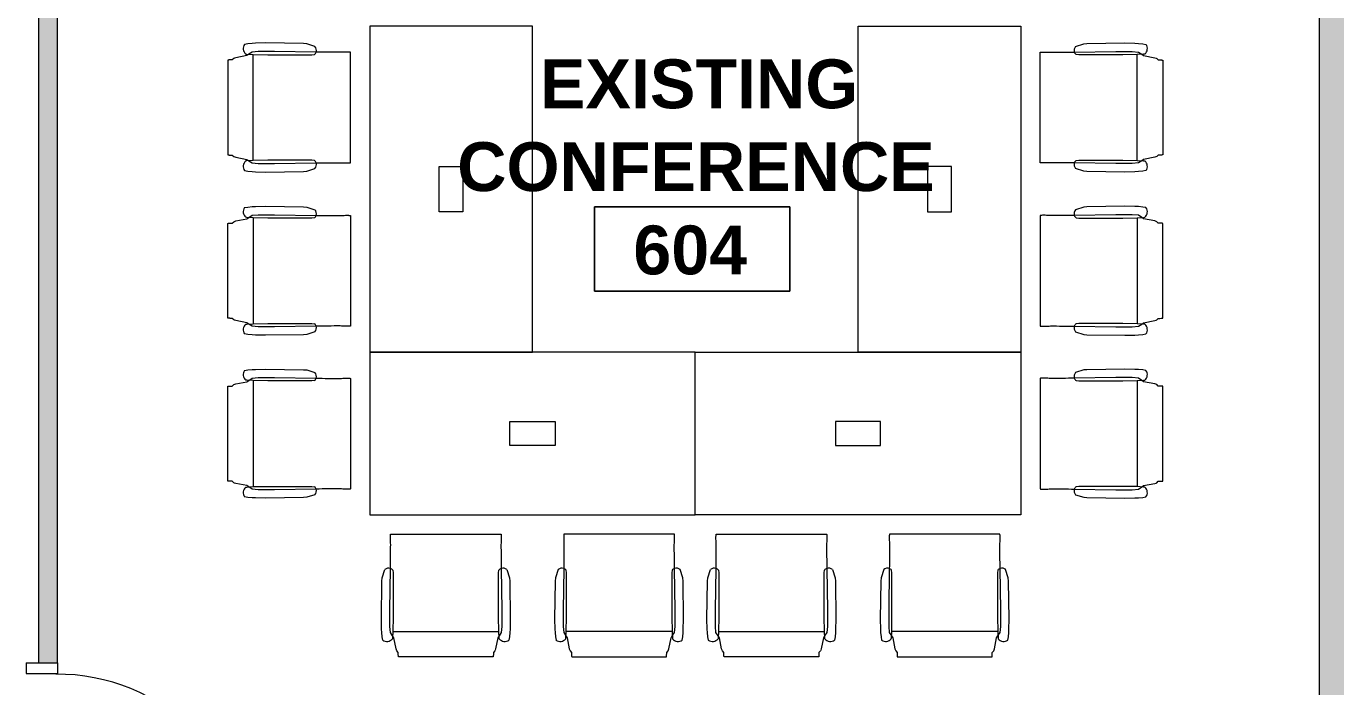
# Model space of a CAD drawing. Header units: inches. Extents: x 385 to 2249, y -1773 to -36.
# Drawn here: x 974.5 to 1215.8, y -1357.9 to -1236.3 of the extents above; entities that cross this region are included whole.
import ezdxf

# ---------------------------------------------------------------- set-up
doc = ezdxf.new("R2010")
doc.units = ezdxf.units.IN
doc.header["$MEASUREMENT"] = 0
for name, color, linetype, lineweight in [('A-AREA-IDEN', 2, 'Continuous', 9), ('A-DOOR', 31, 'Continuous', 13), ('A-DOOR-FRAM', 31, 'Continuous', 20), ('A-WALL', 113, 'Continuous', 13), ('A-WALL-PATT', 111, 'Continuous', 13), ('I-FURN', 30, 'Continuous', 9), ('I-FURN-PNLS', 30, 'Continuous', 9), ('I-WALL', 2, 'Continuous', 13)]:
    doc.layers.add(name, color=color, linetype=linetype, lineweight=lineweight)
doc.styles.add('Swis721 Lt BT_B', font='', dxfattribs={"height": 9})
doc.styles.get('Swis721 Lt BT_B').set_extended_font_data('Swis721 Lt BT', bold=True)

# ---------------------------------------------------------------- blocks, each defined once
blk = doc.blocks.new('Single Flush - OTJ_SOLIDFLUSH_ALUM-5772014-Level 6 POWER _ SIGNAL')
at = {"layer": 'A-DOOR', "color": 8, "lineweight": 20}
for p, q in [((-7.42, 27.07), (-8.65, 25.84)), ((17.91, 1.75), (-7.42, 27.07)), ((-8.65, 25.84), (16.67, 0.51)), ((16.67, 0.51), (17.91, 1.75))]:
    blk.add_line(p, q, dxfattribs=at)
at = {"layer": 'A-DOOR', "lineweight": 9}
blk.add_arc((17.91, 1.75), 35.81, 135, 180.5, dxfattribs=at)
at = {"layer": 'A-DOOR-FRAM', "color": 8}
for p, q in [((-20, -4), (-20, 1.75)), ((-20, 1.75), (-18, 1.75)), ((-18, -4), (-18, 1.75)), ((18, -4), (18, 1.75)), ((18, 1.75), (20, 1.75)), ((20, -4), (20, 1.75)), ((-20, -4), (-18, -4)), ((18, -4), (20, -4))]:
    blk.add_line(p, q, dxfattribs=at)
blk = doc.blocks.new('F - CONF TABLE _6 SQUARE-16 CHAIRS_ - F - CONF TABLE _6 SQUARE-16 CHAIRS_-5403623-Level 6 POWER _ SIGNAL')
at = {"layer": 'I-FURN'}
for p, q in [((-82.45, -3.23), (-83.06, -3.34)), ((-81.68, -3.16), (-82.45, -3.23)), ((-81.68, -4.76), (-82.28, -5.16)), ((-81.03, -3.13), (-81.68, -3.16)), ((-80.52, -4.65), (-81.68, -4.76)), ((-79.17, -3.08), (-81.03, -3.13)), ((-77.52, -4.65), (-80.52, -4.65)), ((-72.17, -3.18), (-79.17, -3.08)), ((-69.85, -4.76), (-77.52, -4.65)), ((-71.58, -3.24), (-72.17, -3.18)), ((-70.08, -3.73), (-71.58, -3.24)), ((-63.53, -25.14), (-63.53, -4.8)), ((63.53, -25.14), (63.53, -4.8)), ((69.85, -4.76), (77.52, -4.65)), ((70.08, -3.73), (71.58, -3.24)), ((71.58, -3.24), (72.17, -3.18)), ((72.17, -3.18), (79.17, -3.08)), ((77.52, -4.65), (80.52, -4.65)), ((79.17, -3.08), (81.03, -3.13)), ((80.52, -4.65), (81.68, -4.76)), ((81.03, -3.13), (81.68, -3.16)), ((81.68, -3.16), (82.45, -3.23)), ((81.68, -4.76), (82.28, -5.16)), ((82.45, -3.23), (83.06, -3.34)), ((-86.16, -6.25), (-86.16, -23.68)), ((-85.06, -5.94), (-85.32, -6.2)), ((-84.92, -5.87), (-85.06, -5.94)), ((-84.68, -5.79), (-84.92, -5.87)), ((-82.61, -5.39), (-84.68, -5.79)), ((-82.84, -5.12), (-82.61, -5.14)), ((-82.61, -5.14), (-81.45, -5.21)), ((-82.28, -5.16), (-82.61, -5.39)), ((-81.45, -5.21), (-78.77, -5.25)), ((-81.45, -24.73), (-81.45, -5.21)), ((-78.77, -5.25), (-70.68, -5.25)), ((-70.68, -5.25), (-70.18, -5.19)), ((70.68, -5.25), (70.18, -5.19)), ((78.77, -5.25), (70.68, -5.25)), ((81.45, -5.21), (78.77, -5.25)), ((82.61, -5.14), (81.45, -5.21)), ((81.45, -24.73), (81.45, -5.21)), ((82.28, -5.16), (82.61, -5.39)), ((82.84, -5.12), (82.61, -5.14)), ((82.61, -5.39), (84.68, -5.79)), ((84.68, -5.79), (84.92, -5.87)), ((84.92, -5.87), (85.06, -5.94)), ((85.06, -5.94), (85.32, -6.2)), ((86.16, -6.25), (86.16, -23.68)), ((-85.32, -23.74), (-85.06, -23.99)), ((-85.06, -23.99), (-84.68, -24.14)), ((85.06, -23.99), (84.68, -24.14)), ((85.32, -23.74), (85.06, -23.99)), ((-84.68, -24.14), (-82.61, -24.54)), ((-82.61, -24.79), (-82.84, -24.81)), ((-82.61, -24.54), (-82.28, -24.77)), ((-81.45, -24.73), (-82.61, -24.79)), ((-82.28, -24.77), (-81.68, -25.18)), ((-81.68, -25.18), (-80.52, -25.28)), ((-78.77, -24.68), (-81.45, -24.73)), ((-80.52, -25.28), (-77.52, -25.28)), ((-70.68, -24.68), (-78.77, -24.68)), ((-77.52, -25.28), (-69.85, -25.17)), ((-71.58, -26.69), (-70.08, -26.2)), ((-70.18, -24.74), (-70.68, -24.68)), ((77.52, -25.28), (69.85, -25.17)), ((71.58, -26.69), (70.08, -26.2)), ((70.18, -24.74), (70.68, -24.68)), ((70.68, -24.68), (78.77, -24.68)), ((80.52, -25.28), (77.52, -25.28)), ((78.77, -24.68), (81.45, -24.73)), ((81.68, -25.18), (80.52, -25.28)), ((81.45, -24.73), (82.61, -24.79)), ((82.28, -24.77), (81.68, -25.18)), ((82.61, -24.54), (82.28, -24.77)), ((84.68, -24.14), (82.61, -24.54)), ((82.61, -24.79), (82.84, -24.81)), ((-83.06, -26.59), (-82.45, -26.7)), ((-82.45, -26.7), (-81.68, -26.77)), ((-81.68, -26.77), (-81.03, -26.8)), ((-81.03, -26.8), (-79.17, -26.85)), ((-79.17, -26.85), (-72.17, -26.75)), ((-72.17, -26.75), (-71.58, -26.69)), ((72.17, -26.75), (71.58, -26.69)), ((79.17, -26.85), (72.17, -26.75)), ((81.03, -26.8), (79.17, -26.85)), ((81.68, -26.77), (81.03, -26.8)), ((82.45, -26.7), (81.68, -26.77)), ((83.06, -26.59), (82.45, -26.7)), ((-83.06, -33.41), (-82.45, -33.3)), ((-82.45, -33.3), (-81.68, -33.23)), ((-81.68, -33.23), (-81.03, -33.2)), ((-81.03, -33.2), (-79.17, -33.15)), ((-79.17, -33.15), (-72.17, -33.25)), ((-72.17, -33.25), (-71.58, -33.31)), ((-71.58, -33.31), (-70.08, -33.8)), ((71.58, -33.31), (70.08, -33.8)), ((72.17, -33.25), (71.58, -33.31)), ((79.17, -33.15), (72.17, -33.25)), ((81.03, -33.2), (79.17, -33.15)), ((81.68, -33.23), (81.03, -33.2)), ((82.45, -33.3), (81.68, -33.23)), ((83.06, -33.41), (82.45, -33.3)), ((-85.32, -36.26), (-85.06, -36.01)), ((-85.06, -36.01), (-84.68, -35.86)), ((-84.68, -35.86), (-82.61, -35.46)), ((-82.61, -35.21), (-82.84, -35.19)), ((-81.45, -35.27), (-82.61, -35.21)), ((-82.61, -35.46), (-82.28, -35.23)), ((-82.28, -35.23), (-81.68, -34.82)), ((-81.68, -34.82), (-80.52, -34.72)), ((-78.77, -35.32), (-81.45, -35.27)), ((-81.45, -35.27), (-81.45, -54.79)), ((-80.52, -34.72), (-77.52, -34.72)), ((-70.68, -35.32), (-78.77, -35.32)), ((-77.52, -34.72), (-69.85, -34.83)), ((-70.18, -35.26), (-70.68, -35.32)), ((-63.53, -34.86), (-63.53, -55.2)), ((63.53, -34.86), (63.53, -55.2)), ((77.52, -34.72), (69.85, -34.83)), ((70.18, -35.26), (70.68, -35.32)), ((70.68, -35.32), (78.77, -35.32)), ((80.52, -34.72), (77.52, -34.72)), ((78.77, -35.32), (81.45, -35.27)), ((81.68, -34.82), (80.52, -34.72)), ((81.45, -35.27), (82.61, -35.21)), ((81.45, -35.27), (81.45, -54.79)), ((82.28, -35.23), (81.68, -34.82)), ((82.61, -35.46), (82.28, -35.23)), ((82.61, -35.21), (82.84, -35.19)), ((84.68, -35.86), (82.61, -35.46)), ((85.06, -36.01), (84.68, -35.86)), ((85.32, -36.26), (85.06, -36.01)), ((-86.16, -53.75), (-86.16, -36.32)), ((86.16, -53.75), (86.16, -36.32)), ((-85.06, -54.06), (-85.32, -53.8)), ((-84.92, -54.13), (-85.06, -54.06)), ((-84.68, -54.21), (-84.92, -54.13)), ((-82.61, -54.61), (-84.68, -54.21)), ((-82.84, -54.88), (-82.61, -54.86)), ((-82.28, -54.84), (-82.61, -54.61)), ((-82.61, -54.86), (-81.45, -54.79)), ((-81.68, -55.24), (-82.28, -54.84)), ((-80.52, -55.35), (-81.68, -55.24)), ((-81.45, -54.79), (-78.77, -54.75)), ((-77.52, -55.35), (-80.52, -55.35)), ((-78.77, -54.75), (-70.68, -54.75)), ((-69.85, -55.24), (-77.52, -55.35)), ((-70.68, -54.75), (-70.18, -54.81)), ((69.85, -55.24), (77.52, -55.35)), ((70.68, -54.75), (70.18, -54.81)), ((78.77, -54.75), (70.68, -54.75)), ((77.52, -55.35), (80.52, -55.35)), ((81.45, -54.79), (78.77, -54.75)), ((80.52, -55.35), (81.68, -55.24)), ((82.61, -54.86), (81.45, -54.79)), ((81.68, -55.24), (82.28, -54.84)), ((82.28, -54.84), (82.61, -54.61)), ((82.61, -54.61), (84.68, -54.21)), ((82.84, -54.88), (82.61, -54.86)), ((84.68, -54.21), (84.92, -54.13)), ((84.92, -54.13), (85.06, -54.06)), ((85.06, -54.06), (85.32, -53.8)), ((-82.45, -56.77), (-83.06, -56.66)), ((-81.68, -56.84), (-82.45, -56.77)), ((-81.03, -56.87), (-81.68, -56.84)), ((-79.17, -56.92), (-81.03, -56.87)), ((-72.17, -56.82), (-79.17, -56.92)), ((-71.58, -56.76), (-72.17, -56.82)), ((-70.08, -56.27), (-71.58, -56.76)), ((70.08, -56.27), (71.58, -56.76)), ((71.58, -56.76), (72.17, -56.82)), ((72.17, -56.82), (79.17, -56.92)), ((79.17, -56.92), (81.03, -56.87)), ((81.03, -56.87), (81.68, -56.84)), ((81.68, -56.84), (82.45, -56.77)), ((82.45, -56.77), (83.06, -56.66)), ((-83.06, -63.41), (-82.45, -63.3)), ((-82.45, -63.3), (-81.68, -63.23)), ((-82.28, -65.23), (-81.68, -64.82)), ((-81.68, -63.23), (-81.03, -63.2)), ((-81.68, -64.82), (-80.52, -64.72)), ((-81.03, -63.2), (-79.17, -63.15)), ((-80.52, -64.72), (-77.52, -64.72)), ((-79.17, -63.15), (-72.17, -63.25)), ((-77.52, -64.72), (-69.85, -64.83)), ((-72.17, -63.25), (-71.58, -63.31)), ((-71.58, -63.31), (-70.08, -63.8)), ((-63.53, -64.86), (-63.53, -85.2)), ((63.53, -64.86), (63.53, -85.2)), ((77.52, -64.72), (69.85, -64.83)), ((71.58, -63.31), (70.08, -63.8)), ((72.17, -63.25), (71.58, -63.31)), ((79.17, -63.15), (72.17, -63.25)), ((80.52, -64.72), (77.52, -64.72)), ((81.03, -63.2), (79.17, -63.15)), ((81.68, -64.82), (80.52, -64.72)), ((81.68, -63.23), (81.03, -63.2)), ((82.45, -63.3), (81.68, -63.23)), ((82.28, -65.23), (81.68, -64.82)), ((83.06, -63.41), (82.45, -63.3)), ((-86.16, -83.75), (-86.16, -66.32)), ((-85.32, -66.26), (-85.06, -66.01)), ((-85.06, -66.01), (-84.68, -65.86)), ((-84.68, -65.86), (-82.61, -65.46)), ((-82.61, -65.21), (-82.84, -65.19)), ((-81.45, -65.27), (-82.61, -65.21)), ((-82.61, -65.46), (-82.28, -65.23)), ((-78.77, -65.32), (-81.45, -65.27)), ((-81.45, -65.27), (-81.45, -84.79)), ((-70.68, -65.32), (-78.77, -65.32)), ((-70.18, -65.26), (-70.68, -65.32)), ((70.18, -65.26), (70.68, -65.32)), ((70.68, -65.32), (78.77, -65.32)), ((78.77, -65.32), (81.45, -65.27)), ((81.45, -65.27), (82.61, -65.21)), ((81.45, -65.27), (81.45, -84.79)), ((82.61, -65.46), (82.28, -65.23)), ((82.61, -65.21), (82.84, -65.19)), ((84.68, -65.86), (82.61, -65.46)), ((85.06, -66.01), (84.68, -65.86)), ((85.32, -66.26), (85.06, -66.01)), ((86.16, -83.75), (86.16, -66.32)), ((-85.06, -84.06), (-85.32, -83.8)), ((-84.92, -84.13), (-85.06, -84.06)), ((-84.68, -84.21), (-84.92, -84.13)), ((-82.61, -84.61), (-84.68, -84.21)), ((82.61, -84.61), (84.68, -84.21)), ((84.68, -84.21), (84.92, -84.13)), ((84.92, -84.13), (85.06, -84.06)), ((85.06, -84.06), (85.32, -83.8)), ((-82.45, -86.77), (-83.06, -86.66)), ((-82.84, -84.88), (-82.61, -84.86)), ((-82.28, -84.84), (-82.61, -84.61)), ((-82.61, -84.86), (-81.45, -84.79)), ((-81.68, -86.84), (-82.45, -86.77)), ((-81.68, -85.24), (-82.28, -84.84)), ((-80.52, -85.35), (-81.68, -85.24)), ((-81.03, -86.87), (-81.68, -86.84)), ((-81.45, -84.79), (-78.77, -84.75)), ((-79.17, -86.92), (-81.03, -86.87)), ((-77.52, -85.35), (-80.52, -85.35)), ((-72.17, -86.82), (-79.17, -86.92)), ((-78.77, -84.75), (-70.68, -84.75)), ((-69.85, -85.24), (-77.52, -85.35)), ((-71.58, -86.76), (-72.17, -86.82)), ((-70.08, -86.27), (-71.58, -86.76)), ((-70.68, -84.75), (-70.18, -84.81)), ((69.85, -85.24), (77.52, -85.35)), ((70.08, -86.27), (71.58, -86.76)), ((70.68, -84.75), (70.18, -84.81)), ((78.77, -84.75), (70.68, -84.75)), ((71.58, -86.76), (72.17, -86.82)), ((72.17, -86.82), (79.17, -86.92)), ((77.52, -85.35), (80.52, -85.35)), ((81.45, -84.79), (78.77, -84.75)), ((79.17, -86.92), (81.03, -86.87)), ((80.52, -85.35), (81.68, -85.24)), ((81.03, -86.87), (81.68, -86.84)), ((82.61, -84.86), (81.45, -84.79)), ((81.68, -85.24), (82.28, -84.84)), ((81.68, -86.84), (82.45, -86.77)), ((82.28, -84.84), (82.61, -84.61)), ((82.45, -86.77), (83.06, -86.66)), ((82.84, -84.88), (82.61, -84.86)), ((-56.14, -93.53), (-35.8, -93.53)), ((-3.86, -93.53), (-24.2, -93.53)), ((3.86, -93.53), (24.2, -93.53)), ((56.14, -93.53), (35.8, -93.53)), ((-57.69, -101.58), (-57.2, -100.08)), ((-56.28, -107.52), (-56.17, -99.85)), ((-55.74, -100.18), (-55.68, -100.68)), ((-55.68, -100.68), (-55.68, -108.77)), ((-36.25, -100.68), (-36.19, -100.18)), ((-36.25, -108.77), (-36.25, -100.68)), ((-35.76, -99.85), (-35.65, -107.52)), ((-34.73, -100.08), (-34.24, -101.58)), ((-25.27, -100.08), (-25.76, -101.58)), ((-24.24, -99.85), (-24.35, -107.52)), ((-23.75, -100.68), (-23.81, -100.18)), ((-23.75, -108.77), (-23.75, -100.68)), ((-4.26, -100.18), (-4.32, -100.68)), ((-4.32, -100.68), (-4.32, -108.77)), ((-3.72, -107.52), (-3.83, -99.85)), ((-2.31, -101.58), (-2.8, -100.08)), ((2.31, -101.58), (2.8, -100.08)), ((3.72, -107.52), (3.83, -99.85)), ((4.26, -100.18), (4.32, -100.68)), ((4.32, -100.68), (4.32, -108.77)), ((23.75, -100.68), (23.81, -100.18)), ((23.75, -108.77), (23.75, -100.68)), ((24.24, -99.85), (24.35, -107.52)), ((25.27, -100.08), (25.76, -101.58)), ((34.73, -100.08), (34.24, -101.58)), ((35.76, -99.85), (35.65, -107.52)), ((36.25, -100.68), (36.19, -100.18)), ((36.25, -108.77), (36.25, -100.68)), ((55.74, -100.18), (55.68, -100.68)), ((55.68, -100.68), (55.68, -108.77)), ((56.28, -107.52), (56.17, -99.85)), ((57.69, -101.58), (57.2, -100.08)), ((-57.85, -109.17), (-57.75, -102.17)), ((-57.75, -102.17), (-57.69, -101.58)), ((-34.24, -101.58), (-34.18, -102.17)), ((-34.18, -102.17), (-34.08, -109.17)), ((-25.82, -102.17), (-25.92, -109.17)), ((-25.76, -101.58), (-25.82, -102.17)), ((-2.25, -102.17), (-2.31, -101.58)), ((-2.15, -109.17), (-2.25, -102.17)), ((2.15, -109.17), (2.25, -102.17)), ((2.25, -102.17), (2.31, -101.58)), ((25.76, -101.58), (25.82, -102.17)), ((25.82, -102.17), (25.92, -109.17)), ((34.18, -102.17), (34.08, -109.17)), ((34.24, -101.58), (34.18, -102.17)), ((57.75, -102.17), (57.69, -101.58)), ((57.85, -109.17), (57.75, -102.17)), ((-56.28, -110.52), (-56.28, -107.52)), ((-35.65, -107.52), (-35.65, -110.52)), ((-24.35, -107.52), (-24.35, -110.52)), ((-3.72, -110.52), (-3.72, -107.52)), ((3.72, -110.52), (3.72, -107.52)), ((24.35, -107.52), (24.35, -110.52)), ((35.65, -107.52), (35.65, -110.52)), ((56.28, -110.52), (56.28, -107.52)), ((-57.8, -111.03), (-57.85, -109.17)), ((-56.18, -111.68), (-56.28, -110.52)), ((-55.68, -108.77), (-55.73, -111.45)), ((-36.21, -111.45), (-36.25, -108.77)), ((-35.65, -110.52), (-35.76, -111.68)), ((-34.08, -109.17), (-34.13, -111.03)), ((-25.92, -109.17), (-25.87, -111.03)), ((-24.35, -110.52), (-24.24, -111.68)), ((-23.79, -111.45), (-23.75, -108.77)), ((-4.32, -108.77), (-4.27, -111.45)), ((-3.82, -111.68), (-3.72, -110.52)), ((-2.2, -111.03), (-2.15, -109.17)), ((2.2, -111.03), (2.15, -109.17)), ((3.82, -111.68), (3.72, -110.52)), ((4.32, -108.77), (4.27, -111.45)), ((23.79, -111.45), (23.75, -108.77)), ((24.35, -110.52), (24.24, -111.68)), ((25.92, -109.17), (25.87, -111.03)), ((34.08, -109.17), (34.13, -111.03)), ((35.65, -110.52), (35.76, -111.68)), ((36.21, -111.45), (36.25, -108.77)), ((55.68, -108.77), (55.73, -111.45)), ((56.18, -111.68), (56.28, -110.52)), ((57.8, -111.03), (57.85, -109.17)), ((-57.77, -111.68), (-57.8, -111.03)), ((-57.7, -112.45), (-57.77, -111.68)), ((-57.59, -113.06), (-57.7, -112.45)), ((-55.77, -112.28), (-56.18, -111.68)), ((-55.79, -112.61), (-55.81, -112.84)), ((-55.73, -111.45), (-55.79, -112.61)), ((-55.54, -112.61), (-55.77, -112.28)), ((-55.73, -111.45), (-36.21, -111.45)), ((-55.14, -114.68), (-55.54, -112.61)), ((-36.39, -112.61), (-36.79, -114.68)), ((-36.16, -112.28), (-36.39, -112.61)), ((-36.14, -112.61), (-36.21, -111.45)), ((-35.76, -111.68), (-36.16, -112.28)), ((-36.12, -112.84), (-36.14, -112.61)), ((-34.23, -112.45), (-34.34, -113.06)), ((-34.16, -111.68), (-34.23, -112.45)), ((-34.13, -111.03), (-34.16, -111.68)), ((-25.87, -111.03), (-25.84, -111.68)), ((-25.84, -111.68), (-25.77, -112.45)), ((-25.77, -112.45), (-25.66, -113.06)), ((-24.24, -111.68), (-23.84, -112.28)), ((-23.88, -112.84), (-23.86, -112.61)), ((-23.86, -112.61), (-23.79, -111.45)), ((-23.84, -112.28), (-23.61, -112.61)), ((-4.27, -111.45), (-23.79, -111.45)), ((-23.61, -112.61), (-23.21, -114.68)), ((-4.86, -114.68), (-4.46, -112.61)), ((-4.46, -112.61), (-4.23, -112.28)), ((-4.27, -111.45), (-4.21, -112.61)), ((-4.23, -112.28), (-3.82, -111.68)), ((-4.21, -112.61), (-4.19, -112.84)), ((-2.41, -113.06), (-2.3, -112.45)), ((-2.3, -112.45), (-2.23, -111.68)), ((-2.23, -111.68), (-2.2, -111.03)), ((2.23, -111.68), (2.2, -111.03)), ((2.3, -112.45), (2.23, -111.68)), ((2.41, -113.06), (2.3, -112.45)), ((4.23, -112.28), (3.82, -111.68)), ((4.21, -112.61), (4.19, -112.84)), ((4.27, -111.45), (4.21, -112.61)), ((4.46, -112.61), (4.23, -112.28)), ((4.27, -111.45), (23.79, -111.45)), ((4.86, -114.68), (4.46, -112.61)), ((23.61, -112.61), (23.21, -114.68)), ((23.84, -112.28), (23.61, -112.61)), ((23.86, -112.61), (23.79, -111.45)), ((24.24, -111.68), (23.84, -112.28)), ((23.88, -112.84), (23.86, -112.61)), ((25.77, -112.45), (25.66, -113.06)), ((25.84, -111.68), (25.77, -112.45)), ((25.87, -111.03), (25.84, -111.68)), ((34.13, -111.03), (34.16, -111.68)), ((34.16, -111.68), (34.23, -112.45)), ((34.23, -112.45), (34.34, -113.06)), ((35.76, -111.68), (36.16, -112.28)), ((36.12, -112.84), (36.14, -112.61)), ((36.14, -112.61), (36.21, -111.45)), ((36.16, -112.28), (36.39, -112.61)), ((55.73, -111.45), (36.21, -111.45)), ((36.39, -112.61), (36.79, -114.68)), ((55.14, -114.68), (55.54, -112.61)), ((55.54, -112.61), (55.77, -112.28)), ((55.73, -111.45), (55.79, -112.61)), ((55.77, -112.28), (56.18, -111.68)), ((55.79, -112.61), (55.81, -112.84)), ((57.59, -113.06), (57.7, -112.45)), ((57.7, -112.45), (57.77, -111.68)), ((57.77, -111.68), (57.8, -111.03)), ((-54.99, -115.06), (-55.14, -114.68)), ((-54.74, -115.32), (-54.99, -115.06)), ((-36.94, -115.06), (-37.2, -115.32)), ((-36.87, -114.92), (-36.94, -115.06)), ((-36.79, -114.68), (-36.87, -114.92)), ((-23.21, -114.68), (-23.13, -114.92)), ((-23.13, -114.92), (-23.06, -115.06)), ((-23.06, -115.06), (-22.8, -115.32)), ((-5.26, -115.32), (-5.01, -115.06)), ((-5.01, -115.06), (-4.86, -114.68)), ((5.01, -115.06), (4.86, -114.68)), ((5.26, -115.32), (5.01, -115.06)), ((23.06, -115.06), (22.8, -115.32)), ((23.13, -114.92), (23.06, -115.06)), ((23.21, -114.68), (23.13, -114.92)), ((36.79, -114.68), (36.87, -114.92)), ((36.87, -114.92), (36.94, -115.06)), ((36.94, -115.06), (37.2, -115.32)), ((54.74, -115.32), (54.99, -115.06)), ((54.99, -115.06), (55.14, -114.68)), ((-37.25, -116.16), (-54.68, -116.16)), ((-22.75, -116.16), (-5.32, -116.16)), ((22.75, -116.16), (5.32, -116.16)), ((37.25, -116.16), (54.68, -116.16))]:
    blk.add_line(p, q, dxfattribs=at)
for centre, radius, start, end in [((-81.99, -4.11), 1.32, 144.065, 229.935), ((-70.6, -4.53), 0.781, 302.3218, 343.1534), ((-70.93, -4.45), 1.12, 343.9109, 40.257), ((70.93, -4.45), 1.12, 139.743, 196.0891), ((70.6, -4.53), 0.781, 196.8466, 237.6782), ((81.99, -4.11), 1.32, 310.065, 35.935), ((-81.99, -25.82), 1.32, 130.065, 215.935), ((-70.6, -25.4), 0.781, 16.8466, 57.6782), ((-70.93, -25.48), 1.12, 319.743, 16.0891), ((70.93, -25.48), 1.12, 163.9109, 220.257), ((70.6, -25.4), 0.781, 122.3218, 163.1534), ((81.99, -25.82), 1.32, 324.065, 49.935), ((-81.99, -34.18), 1.32, 144.065, 229.935), ((81.99, -34.18), 1.32, 310.065, 35.935), ((-70.6, -34.6), 0.781, 302.3218, 343.1534), ((-70.93, -34.52), 1.12, 343.9109, 40.257), ((70.93, -34.52), 1.12, 139.743, 196.0891), ((70.6, -34.6), 0.781, 196.8466, 237.6782), ((-81.99, -55.89), 1.32, 130.065, 215.935), ((-70.6, -55.47), 0.781, 16.8466, 57.6782), ((-70.93, -55.55), 1.12, 319.743, 16.0891), ((70.93, -55.55), 1.12, 163.9109, 220.257), ((70.6, -55.47), 0.781, 122.3218, 163.1534), ((81.99, -55.89), 1.32, 324.065, 49.935), ((-81.99, -64.18), 1.32, 144.065, 229.935), ((-70.6, -64.6), 0.781, 302.3218, 343.1534), ((-70.93, -64.52), 1.12, 343.9109, 40.257), ((70.93, -64.52), 1.12, 139.743, 196.0891), ((70.6, -64.6), 0.781, 196.8466, 237.6782), ((81.99, -64.18), 1.32, 310.065, 35.935), ((-81.99, -85.89), 1.32, 130.065, 215.935), ((-70.6, -85.47), 0.781, 16.8466, 57.6782), ((-70.93, -85.55), 1.12, 319.743, 16.0891), ((70.93, -85.55), 1.12, 163.9109, 220.257), ((70.6, -85.47), 0.781, 122.3218, 163.1534), ((81.99, -85.89), 1.32, 324.065, 49.935), ((-56.48, -100.93), 1.12, 73.9109, 130.257), ((-56.4, -100.6), 0.781, 32.3218, 73.1534), ((-35.53, -100.6), 0.781, 106.8466, 147.6782), ((-35.45, -100.93), 1.12, 49.743, 106.0891), ((-24.55, -100.93), 1.12, 73.9109, 130.257), ((-24.47, -100.6), 0.781, 32.3218, 73.1534), ((-3.6, -100.6), 0.781, 106.8466, 147.6782), ((-3.52, -100.93), 1.12, 49.743, 106.0891), ((3.52, -100.93), 1.12, 73.9109, 130.257), ((3.6, -100.6), 0.781, 32.3218, 73.1534), ((24.47, -100.6), 0.781, 106.8466, 147.6782), ((24.55, -100.93), 1.12, 49.743, 106.0891), ((35.45, -100.93), 1.12, 73.9109, 130.257), ((35.53, -100.6), 0.781, 32.3218, 73.1534), ((56.4, -100.6), 0.781, 106.8466, 147.6782), ((56.48, -100.93), 1.12, 49.743, 106.0891), ((-56.82, -111.99), 1.32, 234.065, 319.935), ((-35.11, -111.99), 1.32, 220.065, 305.935), ((-24.89, -111.99), 1.32, 234.065, 319.935), ((-3.18, -111.99), 1.32, 220.065, 305.935), ((3.18, -111.99), 1.32, 234.065, 319.935), ((24.89, -111.99), 1.32, 220.065, 305.935), ((35.11, -111.99), 1.32, 234.065, 319.935), ((56.82, -111.99), 1.32, 220.065, 305.935)]:
    blk.add_arc(centre, radius, start, end, dxfattribs=at)
for points in [[(-65.44, -4.8), (-66.18, -4.8), (-67.66, -4.79), (-69.12, -4.77), (-69.85, -4.76)], [(-64.47, -4.75), (-64.63, -4.76), (-64.96, -4.77), (-65.28, -4.79), (-65.44, -4.8)], [(64.47, -4.75), (64.63, -4.76), (64.96, -4.77), (65.28, -4.79), (65.44, -4.8)], [(65.44, -4.8), (66.18, -4.8), (67.66, -4.79), (69.12, -4.77), (69.85, -4.76)], [(-69.85, -25.17), (-69.12, -25.16), (-67.66, -25.15), (-66.18, -25.14), (-65.44, -25.13)], [(-65.44, -25.13), (-65.28, -25.14), (-64.96, -25.16), (-64.63, -25.17), (-64.47, -25.18)], [(65.44, -25.13), (65.28, -25.14), (64.96, -25.16), (64.63, -25.17), (64.47, -25.18)], [(69.85, -25.17), (69.12, -25.16), (67.66, -25.15), (66.18, -25.14), (65.44, -25.13)], [(-69.85, -34.83), (-69.12, -34.84), (-67.66, -34.85), (-66.18, -34.86), (-65.44, -34.87)], [(-65.44, -34.87), (-65.28, -34.86), (-64.96, -34.84), (-64.63, -34.83), (-64.47, -34.82)], [(65.44, -34.87), (65.28, -34.86), (64.96, -34.84), (64.63, -34.83), (64.47, -34.82)], [(69.85, -34.83), (69.12, -34.84), (67.66, -34.85), (66.18, -34.86), (65.44, -34.87)], [(-65.44, -55.2), (-66.18, -55.2), (-67.66, -55.21), (-69.12, -55.23), (-69.85, -55.24)], [(-64.47, -55.25), (-64.63, -55.24), (-64.96, -55.23), (-65.28, -55.21), (-65.44, -55.2)], [(64.47, -55.25), (64.63, -55.24), (64.96, -55.23), (65.28, -55.21), (65.44, -55.2)], [(65.44, -55.2), (66.18, -55.2), (67.66, -55.21), (69.12, -55.23), (69.85, -55.24)], [(-69.85, -64.83), (-69.12, -64.84), (-67.66, -64.85), (-66.18, -64.86), (-65.44, -64.87)], [(-65.44, -64.87), (-65.28, -64.86), (-64.96, -64.84), (-64.63, -64.83), (-64.47, -64.82)], [(65.44, -64.87), (65.28, -64.86), (64.96, -64.84), (64.63, -64.83), (64.47, -64.82)], [(69.85, -64.83), (69.12, -64.84), (67.66, -64.85), (66.18, -64.86), (65.44, -64.87)], [(-65.44, -85.2), (-66.18, -85.2), (-67.66, -85.21), (-69.12, -85.23), (-69.85, -85.24)], [(-64.47, -85.25), (-64.63, -85.24), (-64.96, -85.23), (-65.28, -85.21), (-65.44, -85.2)], [(64.47, -85.25), (64.63, -85.24), (64.96, -85.23), (65.28, -85.21), (65.44, -85.2)], [(65.44, -85.2), (66.18, -85.2), (67.66, -85.21), (69.12, -85.23), (69.85, -85.24)], [(-56.13, -95.44), (-56.14, -95.28), (-56.16, -94.96), (-56.17, -94.63), (-56.18, -94.47)], [(-56.17, -99.85), (-56.16, -99.12), (-56.15, -97.66), (-56.14, -96.18), (-56.13, -95.44)], [(-35.75, -94.47), (-35.76, -94.63), (-35.77, -94.96), (-35.79, -95.28), (-35.8, -95.44)], [(-35.8, -95.44), (-35.8, -96.18), (-35.79, -97.66), (-35.77, -99.12), (-35.76, -99.85)], [(-24.25, -94.47), (-24.24, -94.63), (-24.23, -94.96), (-24.21, -95.28), (-24.2, -95.44)], [(-24.2, -95.44), (-24.2, -96.18), (-24.21, -97.66), (-24.23, -99.12), (-24.24, -99.85)], [(-3.87, -95.44), (-3.86, -95.28), (-3.84, -94.96), (-3.83, -94.63), (-3.82, -94.47)], [(-3.83, -99.85), (-3.84, -99.12), (-3.85, -97.66), (-3.86, -96.18), (-3.87, -95.44)], [(3.87, -95.44), (3.86, -95.28), (3.84, -94.96), (3.83, -94.63), (3.82, -94.47)], [(3.83, -99.85), (3.84, -99.12), (3.85, -97.66), (3.86, -96.18), (3.87, -95.44)], [(24.25, -94.47), (24.24, -94.63), (24.23, -94.96), (24.21, -95.28), (24.2, -95.44)], [(24.2, -95.44), (24.2, -96.18), (24.21, -97.66), (24.23, -99.12), (24.24, -99.85)], [(35.75, -94.47), (35.76, -94.63), (35.77, -94.96), (35.79, -95.28), (35.8, -95.44)], [(35.8, -95.44), (35.8, -96.18), (35.79, -97.66), (35.77, -99.12), (35.76, -99.85)], [(56.13, -95.44), (56.14, -95.28), (56.16, -94.96), (56.17, -94.63), (56.18, -94.47)], [(56.17, -99.85), (56.16, -99.12), (56.15, -97.66), (56.14, -96.18), (56.13, -95.44)]]:
    blk.add_open_spline(points, degree=3, dxfattribs=at)
for points, knots in [([(-63.53, -4.8), (-63.53, -4.79), (-63.53, -4.79), (-63.56, -4.78), (-63.62, -4.77), (-63.69, -4.77), (-63.77, -4.76), (-63.91, -4.75), (-64.14, -4.75), (-64.35, -4.75), (-64.47, -4.75)], [0, 0, 0, 0, 0.090909, 0.181818, 0.272727, 0.363636, 0.454545, 0.545455, 0.727273, 1, 1, 1, 1]), ([(63.53, -4.8), (63.53, -4.79), (63.6, -4.77), (63.9, -4.75), (64.23, -4.75), (64.39, -4.75), (64.47, -4.75)], [-1, -1, -1, -1, -0.727273, -0.363636, -0.181818, 0, 0, 0, 0]), ([(-85.32, -6.2), (-85.51, -6.2), (-85.78, -6.21), (-86, -6.22), (-86.09, -6.23), (-86.14, -6.24), (-86.16, -6.25), (-86.16, -6.25)], [0, 0, 0, 0, 0.444444, 0.666667, 0.777778, 0.888889, 1, 1, 1, 1]), ([(85.32, -6.2), (85.37, -6.2), (85.51, -6.2), (85.69, -6.2), (85.84, -6.21), (85.94, -6.22), (86.03, -6.22), (86.09, -6.23), (86.14, -6.24), (86.16, -6.25), (86.16, -6.25)], [-1, -1, -1, -1, -0.888889, -0.666667, -0.555556, -0.444444, -0.333333, -0.222222, -0.111111, 0, 0, 0, 0]), ([(-86.16, -23.68), (-86.16, -23.68), (-86.14, -23.69), (-86.09, -23.7), (-86.03, -23.71), (-85.94, -23.71), (-85.84, -23.72), (-85.69, -23.73), (-85.51, -23.73), (-85.37, -23.74), (-85.32, -23.74)], [0, 0, 0, 0, 0.111111, 0.222222, 0.333333, 0.444444, 0.555556, 0.666667, 0.888889, 1, 1, 1, 1]), ([(86.16, -23.68), (86.16, -23.68), (86.14, -23.69), (86.09, -23.7), (86, -23.71), (85.78, -23.73), (85.51, -23.73), (85.32, -23.74)], [-1, -1, -1, -1, -0.888889, -0.777778, -0.666667, -0.444444, 0, 0, 0, 0]), ([(-64.47, -25.18), (-64.39, -25.18), (-64.23, -25.18), (-63.9, -25.18), (-63.6, -25.16), (-63.53, -25.14), (-63.53, -25.14)], [0, 0, 0, 0, 0.181818, 0.363636, 0.727273, 1, 1, 1, 1]), ([(64.47, -25.18), (64.35, -25.18), (64.14, -25.18), (63.91, -25.18), (63.77, -25.17), (63.69, -25.17), (63.62, -25.16), (63.56, -25.15), (63.53, -25.14), (63.53, -25.14), (63.53, -25.14)], [-1, -1, -1, -1, -0.727273, -0.545455, -0.454545, -0.363636, -0.272727, -0.181818, -0.090909, 0, 0, 0, 0]), ([(-64.47, -34.82), (-64.35, -34.82), (-64.14, -34.82), (-63.91, -34.82), (-63.77, -34.83), (-63.69, -34.83), (-63.62, -34.84), (-63.56, -34.85), (-63.53, -34.86), (-63.53, -34.86), (-63.53, -34.86)], [-1, -1, -1, -1, -0.727273, -0.545455, -0.454545, -0.363636, -0.272727, -0.181818, -0.090909, 0, 0, 0, 0]), ([(64.47, -34.82), (64.39, -34.82), (64.23, -34.82), (63.9, -34.82), (63.6, -34.84), (63.53, -34.86), (63.53, -34.86)], [0, 0, 0, 0, 0.181818, 0.363636, 0.727273, 1, 1, 1, 1]), ([(-86.16, -36.32), (-86.16, -36.32), (-86.14, -36.31), (-86.09, -36.3), (-86, -36.29), (-85.78, -36.27), (-85.51, -36.27), (-85.32, -36.26)], [-1, -1, -1, -1, -0.888889, -0.777778, -0.666667, -0.444444, 0, 0, 0, 0]), ([(86.16, -36.32), (86.16, -36.32), (86.14, -36.31), (86.09, -36.3), (86.03, -36.29), (85.94, -36.29), (85.84, -36.28), (85.69, -36.27), (85.51, -36.27), (85.37, -36.26), (85.32, -36.26)], [0, 0, 0, 0, 0.111111, 0.222222, 0.333333, 0.444444, 0.555556, 0.666667, 0.888889, 1, 1, 1, 1]), ([(-85.32, -53.8), (-85.37, -53.8), (-85.51, -53.8), (-85.69, -53.8), (-85.84, -53.79), (-85.94, -53.78), (-86.03, -53.78), (-86.09, -53.77), (-86.14, -53.76), (-86.16, -53.75), (-86.16, -53.75)], [-1, -1, -1, -1, -0.888889, -0.666667, -0.555556, -0.444444, -0.333333, -0.222222, -0.111111, 0, 0, 0, 0]), ([(-63.53, -55.2), (-63.53, -55.21), (-63.6, -55.23), (-63.9, -55.25), (-64.23, -55.25), (-64.39, -55.25), (-64.47, -55.25)], [-1, -1, -1, -1, -0.727273, -0.363636, -0.181818, 0, 0, 0, 0]), ([(63.53, -55.2), (63.53, -55.21), (63.53, -55.21), (63.56, -55.22), (63.62, -55.23), (63.69, -55.23), (63.77, -55.24), (63.91, -55.25), (64.14, -55.25), (64.35, -55.25), (64.47, -55.25)], [0, 0, 0, 0, 0.090909, 0.181818, 0.272727, 0.363636, 0.454545, 0.545455, 0.727273, 1, 1, 1, 1]), ([(85.32, -53.8), (85.51, -53.8), (85.78, -53.79), (86, -53.78), (86.09, -53.77), (86.14, -53.76), (86.16, -53.75), (86.16, -53.75)], [0, 0, 0, 0, 0.444444, 0.666667, 0.777778, 0.888889, 1, 1, 1, 1]), ([(-64.47, -64.82), (-64.35, -64.82), (-64.14, -64.82), (-63.91, -64.82), (-63.77, -64.83), (-63.69, -64.83), (-63.62, -64.84), (-63.56, -64.85), (-63.53, -64.86), (-63.53, -64.86), (-63.53, -64.86)], [-1, -1, -1, -1, -0.727273, -0.545455, -0.454545, -0.363636, -0.272727, -0.181818, -0.090909, 0, 0, 0, 0]), ([(64.47, -64.82), (64.39, -64.82), (64.23, -64.82), (63.9, -64.82), (63.6, -64.84), (63.53, -64.86), (63.53, -64.86)], [0, 0, 0, 0, 0.181818, 0.363636, 0.727273, 1, 1, 1, 1]), ([(-86.16, -66.32), (-86.16, -66.32), (-86.14, -66.31), (-86.09, -66.3), (-86, -66.29), (-85.78, -66.27), (-85.51, -66.27), (-85.32, -66.26)], [-1, -1, -1, -1, -0.888889, -0.777778, -0.666667, -0.444444, 0, 0, 0, 0]), ([(86.16, -66.32), (86.16, -66.32), (86.14, -66.31), (86.09, -66.3), (86.03, -66.29), (85.94, -66.29), (85.84, -66.28), (85.69, -66.27), (85.51, -66.27), (85.37, -66.26), (85.32, -66.26)], [0, 0, 0, 0, 0.111111, 0.222222, 0.333333, 0.444444, 0.555556, 0.666667, 0.888889, 1, 1, 1, 1]), ([(-85.32, -83.8), (-85.37, -83.8), (-85.51, -83.8), (-85.69, -83.8), (-85.84, -83.79), (-85.94, -83.78), (-86.03, -83.78), (-86.09, -83.77), (-86.14, -83.76), (-86.16, -83.75), (-86.16, -83.75)], [-1, -1, -1, -1, -0.888889, -0.666667, -0.555556, -0.444444, -0.333333, -0.222222, -0.111111, 0, 0, 0, 0]), ([(85.32, -83.8), (85.51, -83.8), (85.78, -83.79), (86, -83.78), (86.09, -83.77), (86.14, -83.76), (86.16, -83.75), (86.16, -83.75)], [0, 0, 0, 0, 0.444444, 0.666667, 0.777778, 0.888889, 1, 1, 1, 1]), ([(-63.53, -85.2), (-63.53, -85.21), (-63.6, -85.23), (-63.9, -85.25), (-64.23, -85.25), (-64.39, -85.25), (-64.47, -85.25)], [-1, -1, -1, -1, -0.727273, -0.363636, -0.181818, 0, 0, 0, 0]), ([(63.53, -85.2), (63.53, -85.21), (63.53, -85.21), (63.56, -85.22), (63.62, -85.23), (63.69, -85.23), (63.77, -85.24), (63.91, -85.25), (64.14, -85.25), (64.35, -85.25), (64.47, -85.25)], [0, 0, 0, 0, 0.090909, 0.181818, 0.272727, 0.363636, 0.454545, 0.545455, 0.727273, 1, 1, 1, 1]), ([(-56.18, -94.47), (-56.18, -94.35), (-56.18, -94.14), (-56.18, -93.91), (-56.17, -93.77), (-56.17, -93.69), (-56.16, -93.62), (-56.15, -93.56), (-56.14, -93.53), (-56.14, -93.53), (-56.14, -93.53)], [-1, -1, -1, -1, -0.727273, -0.545455, -0.454545, -0.363636, -0.272727, -0.181818, -0.090909, 0, 0, 0, 0]), ([(-35.8, -93.53), (-35.79, -93.53), (-35.77, -93.6), (-35.75, -93.9), (-35.75, -94.23), (-35.75, -94.39), (-35.75, -94.47)], [-1, -1, -1, -1, -0.727273, -0.363636, -0.181818, 0, 0, 0, 0]), ([(-24.2, -93.53), (-24.21, -93.53), (-24.21, -93.53), (-24.22, -93.56), (-24.23, -93.62), (-24.23, -93.69), (-24.24, -93.77), (-24.25, -93.91), (-24.25, -94.14), (-24.25, -94.35), (-24.25, -94.47)], [0, 0, 0, 0, 0.090909, 0.181818, 0.272727, 0.363636, 0.454545, 0.545455, 0.727273, 1, 1, 1, 1]), ([(-3.82, -94.47), (-3.82, -94.39), (-3.82, -94.23), (-3.82, -93.9), (-3.84, -93.6), (-3.86, -93.53), (-3.86, -93.53)], [0, 0, 0, 0, 0.181818, 0.363636, 0.727273, 1, 1, 1, 1]), ([(3.82, -94.47), (3.82, -94.35), (3.82, -94.14), (3.82, -93.91), (3.83, -93.77), (3.83, -93.69), (3.84, -93.62), (3.85, -93.56), (3.86, -93.53), (3.86, -93.53), (3.86, -93.53)], [-1, -1, -1, -1, -0.727273, -0.545455, -0.454545, -0.363636, -0.272727, -0.181818, -0.090909, 0, 0, 0, 0]), ([(24.2, -93.53), (24.21, -93.53), (24.23, -93.6), (24.25, -93.9), (24.25, -94.23), (24.25, -94.39), (24.25, -94.47)], [-1, -1, -1, -1, -0.727273, -0.363636, -0.181818, 0, 0, 0, 0]), ([(35.8, -93.53), (35.79, -93.53), (35.79, -93.53), (35.78, -93.56), (35.77, -93.62), (35.77, -93.69), (35.76, -93.77), (35.75, -93.91), (35.75, -94.14), (35.75, -94.35), (35.75, -94.47)], [0, 0, 0, 0, 0.090909, 0.181818, 0.272727, 0.363636, 0.454545, 0.545455, 0.727273, 1, 1, 1, 1]), ([(56.18, -94.47), (56.18, -94.39), (56.18, -94.23), (56.18, -93.9), (56.16, -93.6), (56.14, -93.53), (56.14, -93.53)], [0, 0, 0, 0, 0.181818, 0.363636, 0.727273, 1, 1, 1, 1]), ([(-54.68, -116.16), (-54.68, -116.16), (-54.69, -116.14), (-54.7, -116.09), (-54.71, -116), (-54.73, -115.78), (-54.73, -115.51), (-54.74, -115.32)], [-1, -1, -1, -1, -0.888889, -0.777778, -0.666667, -0.444444, 0, 0, 0, 0]), ([(-37.2, -115.32), (-37.2, -115.37), (-37.2, -115.51), (-37.2, -115.69), (-37.21, -115.84), (-37.22, -115.94), (-37.22, -116.03), (-37.23, -116.09), (-37.24, -116.14), (-37.25, -116.16), (-37.25, -116.16)], [-1, -1, -1, -1, -0.888889, -0.666667, -0.555556, -0.444444, -0.333333, -0.222222, -0.111111, 0, 0, 0, 0]), ([(-22.8, -115.32), (-22.8, -115.51), (-22.79, -115.78), (-22.78, -116), (-22.77, -116.09), (-22.76, -116.14), (-22.75, -116.16), (-22.75, -116.16)], [0, 0, 0, 0, 0.444444, 0.666667, 0.777778, 0.888889, 1, 1, 1, 1]), ([(-5.32, -116.16), (-5.32, -116.16), (-5.31, -116.14), (-5.3, -116.09), (-5.29, -116.03), (-5.29, -115.94), (-5.28, -115.84), (-5.27, -115.69), (-5.27, -115.51), (-5.26, -115.37), (-5.26, -115.32)], [0, 0, 0, 0, 0.111111, 0.222222, 0.333333, 0.444444, 0.555556, 0.666667, 0.888889, 1, 1, 1, 1]), ([(5.32, -116.16), (5.32, -116.16), (5.31, -116.14), (5.3, -116.09), (5.29, -116), (5.27, -115.78), (5.27, -115.51), (5.26, -115.32)], [-1, -1, -1, -1, -0.888889, -0.777778, -0.666667, -0.444444, 0, 0, 0, 0]), ([(22.8, -115.32), (22.8, -115.37), (22.8, -115.51), (22.8, -115.69), (22.79, -115.84), (22.78, -115.94), (22.78, -116.03), (22.77, -116.09), (22.76, -116.14), (22.75, -116.16), (22.75, -116.16)], [-1, -1, -1, -1, -0.888889, -0.666667, -0.555556, -0.444444, -0.333333, -0.222222, -0.111111, 0, 0, 0, 0]), ([(37.2, -115.32), (37.2, -115.51), (37.21, -115.78), (37.22, -116), (37.23, -116.09), (37.24, -116.14), (37.25, -116.16), (37.25, -116.16)], [0, 0, 0, 0, 0.444444, 0.666667, 0.777778, 0.888889, 1, 1, 1, 1]), ([(54.68, -116.16), (54.68, -116.16), (54.69, -116.14), (54.7, -116.09), (54.71, -116.03), (54.71, -115.94), (54.72, -115.84), (54.73, -115.69), (54.73, -115.51), (54.74, -115.37), (54.74, -115.32)], [0, 0, 0, 0, 0.111111, 0.222222, 0.333333, 0.444444, 0.555556, 0.666667, 0.888889, 1, 1, 1, 1])]:
    blk.add_open_spline(points, degree=3, knots=knots, dxfattribs=at)
at = {"layer": 'I-FURN-PNLS'}
for p, q in [((-30, 0), (-60, 0)), ((-60, 0), (-60, -60)), ((-30, -60), (-30, 0)), ((30, 0), (60, 0)), ((30, -60), (30, 0)), ((60, 0), (60, -60)), ((-47.19, -34.16), (-47.19, -25.84)), ((-47.19, -25.84), (-42.81, -25.84)), ((-42.81, -25.84), (-42.81, -34.16)), ((47.19, -25.84), (42.81, -25.84)), ((42.81, -25.84), (42.81, -34.16)), ((47.19, -34.16), (47.19, -25.84)), ((-42.81, -34.16), (-47.19, -34.16)), ((42.81, -34.16), (47.19, -34.16)), ((-60, -60), (-30, -60)), ((0, -60), (-60, -60)), ((-60, -60), (-60, -90)), ((0, -90), (0, -60)), ((0, -60), (60, -60)), ((0, -90), (0, -60)), ((60, -60), (30, -60)), ((60, -60), (60, -90)), ((-34.16, -77.19), (-34.16, -72.81)), ((-34.16, -72.81), (-25.84, -72.81)), ((-25.84, -72.81), (-25.84, -77.19)), ((25.84, -72.81), (25.84, -77.19)), ((34.16, -72.81), (25.84, -72.81)), ((34.16, -77.19), (34.16, -72.81)), ((-25.84, -77.19), (-34.16, -77.19)), ((25.84, -77.19), (34.16, -77.19)), ((-60, -90), (0, -90)), ((60, -90), (0, -90))]:
    blk.add_line(p, q, dxfattribs=at)
blk = doc.blocks.new('Room Tag - Room Name and Number-3379422-Level 6 POWER _ SIGNAL')
at = {"layer": 'A-AREA-IDEN'}
for p, q in [((-0.1881, -0.1636), (-0.1881, -0.0018)), ((-0.1881, -0.0018), (0.1869, -0.0018)), ((0.1869, -0.0018), (-0.1881, -0.0018)), ((-0.1881, -0.0018), (-0.1881, -0.1636)), ((0.1869, -0.0018), (0.1869, -0.1636)), ((0.1869, -0.1636), (0.1869, -0.0018)), ((0.1869, -0.1636), (-0.1881, -0.1636)), ((-0.1881, -0.1636), (0.1869, -0.1636))]:
    blk.add_line(p, q, dxfattribs=at)

msp = doc.modelspace()

# ---------------------------------------------------------------- hatches: boundary and pattern name
at = {"layer": 'A-WALL-PATT', "lineweight": 9}
h = msp.add_hatch(color=7, dxfattribs=at)
h.paths.add_polyline_path([(976.72, -1394.76), (980.22, -1394.76), (980.22, -1393.51), (976.72, -1393.51)], flags=0)
h.paths.add_polyline_path([(976.72, -1353.51), (980.22, -1353.51), (980.22, -1096.9), (976.72, -1096.9), (976.72, -1328.77)], flags=0)
msp.add_hatch(color=7, dxfattribs=at).paths.add_polyline_path([(1212.77, -1514.89), (1222.77, -1514.89), (1222.77, -1132.53), (1219.02, -1133.84), (1212.77, -1133.84), (1212.77, -1495.22)], flags=0)

# ---------------------------------------------------------------- linework, layer by layer
at = {"layer": 'A-WALL', "color": 8, "lineweight": 20}
msp.add_line((1212.77, -1136.03), (1212.77, -1394.7), dxfattribs=at)
at = {"layer": 'I-WALL', "color": 8, "lineweight": 20}
for p, q in [((976.72, -1096.9), (976.72, -1353.51)), ((980.22, -1353.51), (980.22, -1136.03)), ((976.72, -1353.51), (980.22, -1353.51))]:
    msp.add_line(p, q, dxfattribs=at)

# ---------------------------------------------------------------- block references
at = {"layer": 'A-AREA-IDEN', "xscale": 95.99999999999994, "yscale": 95.99999999999994, "zscale": 95.99999999999994}
msp.add_blockref('Room Tag - Room Name and Number-3379422-Level 6 POWER _ SIGNAL', (1097.26, -1269.38), dxfattribs=at)
at = {"layer": 'A-DOOR', "rotation": 269.9999999999999}
msp.add_blockref('Single Flush - OTJ_SOLIDFLUSH_ALUM-5772014-Level 6 POWER _ SIGNAL', (978.47, -1373.51), dxfattribs=at)
at = {"layer": 'I-FURN'}
msp.add_blockref('F - CONF TABLE _6 SQUARE-16 CHAIRS_ - F - CONF TABLE _6 SQUARE-16 CHAIRS_-5403623-Level 6 POWER _ SIGNAL', (1097.77, -1236.28), dxfattribs=at)

# ---------------------------------------------------------------- texts
at = {"layer": 'A-AREA-IDEN', "char_height": 9, "attachment_point": 1, "style": 'Swis721 Lt BT_B'}
for s, insert, width in [('EXISTING', (1069.15, -1242.39), 68.175), ('CONFERENCE', (1053.9, -1257.64), 104.838), ('604', (1086.36, -1272.98), 25.452)]:
    msp.add_mtext(s, dxfattribs=dict(at, insert=insert, width=width))

doc.saveas('drawing.dxf')
